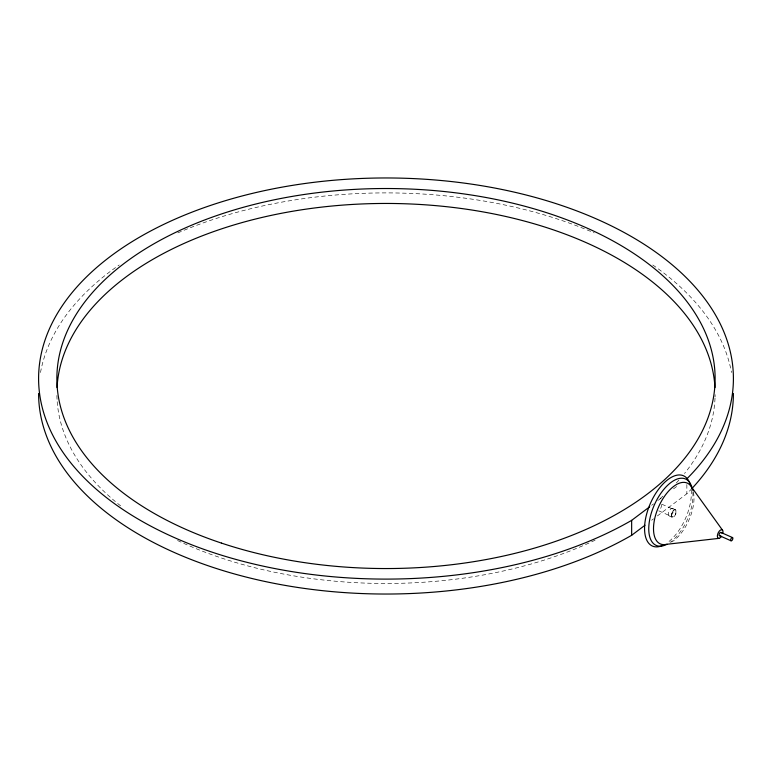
<?xml version="1.0" encoding="UTF-8"?>
<svg xmlns="http://www.w3.org/2000/svg" width="772" height="772" viewBox="0 0 772 772"><rect width="100%" height="100%" fill="white"/><g stroke="black" fill="none" stroke-linecap="round" stroke-linejoin="round"><path stroke-width="0.58" stroke-dasharray="3.86 2.9" d="M651.636 505.322L653.546 503.884M658.304 500.304L661.16 498.162M673.531 488.85L678.289 485.27M651.636 520.251L653.546 518.813M657.348 515.947L686.858 493.752A347.4 200.566 0 0 0 691.268 489.207M672.489 508.43L675.394 509.713M661.865 504.222L675.336 510.186M658.719 510.813L672.18 516.777M669.227 515.966L672.132 517.25M661.401 504.666L661.401 506.21A3.657 1.814 -66.1 0 1 659.249 510.041M686.858 484.565L686.858 493.752M715.113 394.637A329.113 190.008 0 0 1 715.055 396.982M715.017 398.159A329.113 190.008 0 0 1 684.503 473.487M678.868 480.155A329.113 190.008 0 0 1 676.32 482.963M662.916 496.145A329.113 190.008 0 0 1 657.725 500.671M595.106 540.197A329.113 190.008 0 0 1 176.894 540.197M120.644 505.863A329.113 190.008 0 0 1 57.109 400.523M57.041 399.336A329.113 190.008 0 0 1 56.887 394.637M40.501 372.529A347.4 200.566 0 0 1 119.255 264.97M177.83 232.893A347.4 200.566 0 0 1 594.17 232.893M652.745 264.97A347.4 200.566 0 0 1 731.499 372.529M691.201 489.902A38.426 19.097 -66.1 0 1 667.954 542.291M692.822 492.353A36.303 18.045 -66.1 0 1 670.028 542.436M693.352 491.899A33.254 16.53 -66.1 0 1 671.64 542.079M671.611 514.326L671.611 515.87A3.657 1.814 -66.1 0 0 673.763 516.468A3.657 1.814 -66.1 0 0 675.905 512.637L675.905 511.093A3.657 1.814 -66.1 0 0 673.763 510.495A3.657 1.814 -66.1 0 0 671.611 514.326M671.138 515.32A4.111 2.046 -66.1 0 0 672.866 508.69A4.111 2.046 -66.1 0 0 668.562 512.579A4.111 2.046 -66.1 0 0 671.138 515.32M674.043 516.603A4.111 2.046 -66.1 0 0 675.77 509.974A4.111 2.046 -66.1 0 0 671.466 513.862A4.111 2.046 -66.1 0 0 674.043 516.603"/><path stroke-width="1.16" d="M686.858 478.823A347.4 200.566 0 0 0 416.282 178.728A347.4 200.566 0 0 0 59.55 447.133A347.4 200.566 0 0 0 631.65 520.357L649.734 506.75M38.6 393.469A347.4 200.566 0 0 0 253.052 578.768A347.4 200.566 0 0 0 631.65 535.286L644.977 525.259M719.147 538.345L666.361 544.328A33.254 16.53 -66.1 0 1 659.992 503.933A33.254 16.53 -66.1 0 1 693.102 490.924M720.971 532.458L732.58 537.601A1.776 0.888 -66.1 0 1 732.02 540.419A1.776 0.888 -66.1 0 1 730.746 539.532A1.776 0.888 -66.1 0 1 732.58 537.601M719.388 535.633L730.987 540.767M691.297 486.707L722.621 530.316M631.65 520.357L631.65 535.286M57.041 387.592A329.113 190.008 0 0 1 386 203.451A329.113 190.008 0 0 1 714.959 387.592M733.4 393.469A347.4 200.566 0 0 1 692.127 488.29M661.903 545.775A38.426 19.097 -66.1 0 1 650.931 502.215A38.426 19.097 -66.1 0 1 690.149 484.295M667.076 544.25A36.303 18.045 -66.1 0 1 648.769 527.701A36.303 18.045 -66.1 0 1 668.716 484.305A36.303 18.045 -66.1 0 1 692.368 489.207M721.588 536.26A4.632 2.306 -66.1 0 1 717.429 536.955A4.632 2.306 -66.1 0 1 720.392 530.113A4.632 2.306 -66.1 0 1 722.804 533.452M720.257 535.43A1.776 0.888 -66.1 0 1 719.099 534.967A1.776 0.888 -66.1 0 1 720.093 532.661A1.776 0.888 -66.1 0 1 721.26 533.124M221.439 543.092A329.113 190.008 0 0 0 715.113 378.531A329.113 190.008 0 0 0 221.439 213.979A329.113 190.008 0 0 0 221.439 543.092"/></g></svg>
